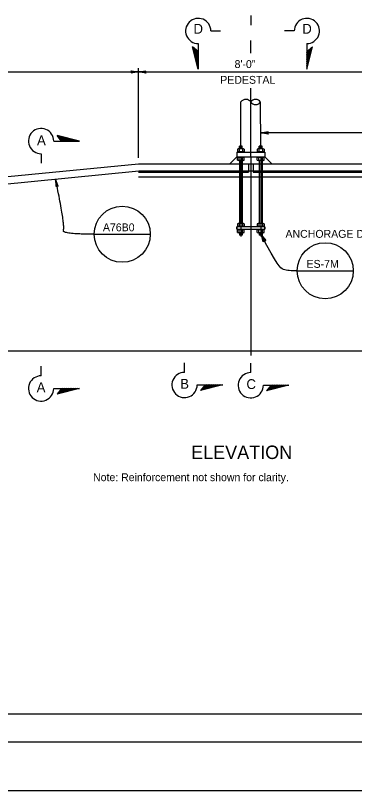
# Model space of a CAD drawing. Extents: x -893 to 867, y -474 to 712.
# Drawn here: x -445 to -143, y -474 to 217 of the extents above; entities that cross this region are included whole.
import ezdxf

# ---------------------------------------------------------------- set-up
doc = ezdxf.new("R2010")
doc.units = 0
for name, color, linetype in [('border_PLOTTING-ELEMENTS', 7, 'Continuous'), ('border_rw_22x34_Cut_Lines', 7, 'Continuous'), ('border_SHEET', 7, 'Continuous'), ('pp_PRESENTATION', 7, 'Continuous'), ('str_Concrete-A', 7, 'Continuous'), ('str_Misc-Steel-A', 7, 'Continuous'), ('str_Misc-Steel-F', 7, 'Continuous'), ('str_Text-A', 7, 'Continuous')]:
    doc.layers.add(name, color=color, linetype=linetype)

msp = doc.modelspace()

# ---------------------------------------------------------------- linework, layer by layer
at = {"layer": 'border_PLOTTING-ELEMENTS'}
for points in [[(-893.45, -474.04), (866.55, -474.04), (866.55, 711.96), (-893.45, 711.96)], [(-863.45, 668.96), (836.55, 668.96), (836.55, -431.04), (-863.45, -431.04)]]:
    msp.add_lwpolyline(points, close=True, dxfattribs=at)
at = {"layer": 'border_rw_22x34_Cut_Lines'}
msp.add_lwpolyline([(-863.45, 668.96), (836.55, 668.96), (836.55, -431.04), (-863.45, -431.04)], close=True, dxfattribs=at)
at = {"layer": 'border_SHEET'}
msp.add_line((811.55, -406.04), (-813.45, -406.04), dxfattribs=at)
at = {"layer": 'pp_PRESENTATION'}
for p, q in [((-235.02, 216.88), (-235.02, 208.32)), ((-270.55, 203.11), (-261.99, 203.11)), ((-196.33, 203.11), (-204.88, 203.11)), ((-281.8, 169.08), (-286.87, 188.97)), ((-281.8, 184.86), (-286.87, 188.97)), ((-281.8, 170.71), (-286.35, 188.54)), ((-281.8, 172.35), (-285.82, 188.12)), ((-281.8, 173.98), (-285.3, 187.69)), ((-281.8, 175.62), (-284.77, 187.27)), ((-281.8, 177.25), (-284.25, 186.84)), ((-281.8, 191.86), (-281.8, 169.08)), ((-185.08, 191.86), (-185.08, 169.08)), ((-185.08, 169.08), (-180, 188.97)), ((-185.08, 184.86), (-180, 188.97)), ((-185.08, 170.71), (-180.53, 188.54)), ((-185.08, 172.35), (-181.05, 188.12)), ((-185.08, 173.98), (-181.58, 187.69)), ((-185.08, 175.62), (-182.11, 187.27)), ((-185.08, 177.25), (-182.63, 186.84)), ((-281.8, 178.89), (-283.72, 186.41)), ((-281.8, 180.53), (-283.19, 185.99)), ((-281.8, 182.16), (-282.67, 185.56)), ((-281.8, 183.8), (-282.14, 185.14)), ((-185.08, 178.89), (-183.16, 186.41)), ((-185.08, 180.53), (-183.68, 185.99)), ((-185.08, 182.16), (-184.21, 185.56)), ((-185.08, 183.8), (-184.74, 185.14)), ((-410.45, 105.04), (-410.45, 105.04)), ((-410.45, 104.94), (-387.67, 104.94)), ((-387.67, 104.94), (-407.56, 110.02)), ((-403.45, 104.94), (-407.56, 110.02)), ((-389.3, 104.94), (-407.13, 109.49)), ((-390.94, 104.94), (-406.71, 108.96)), ((-392.57, 104.94), (-406.28, 108.44)), ((-394.21, 104.94), (-405.86, 107.91)), ((-395.84, 104.94), (-405.43, 107.39)), ((-397.48, 104.94), (-405, 106.86)), ((-399.12, 104.94), (-404.58, 106.34)), ((-400.75, 104.94), (-404.15, 105.81)), ((-402.39, 104.94), (-403.73, 105.28)), ((-421.7, 93.69), (-421.7, 85.14)), ((-421.7, -104.37), (-421.7, -95.81)), ((-293.99, -101.25), (-293.99, -92.69)), ((-235.02, -101.53), (-235.02, -92.97)), ((-410.45, -115.62), (-387.67, -115.62)), ((-410.45, -115.72), (-410.45, -115.72)), ((-387.67, -115.62), (-407.56, -120.69)), ((-403.45, -115.62), (-407.56, -120.69)), ((-389.3, -115.62), (-407.13, -120.17)), ((-390.94, -115.62), (-406.71, -119.64)), ((-392.57, -115.62), (-406.28, -119.11)), ((-394.21, -115.62), (-405.86, -118.59)), ((-395.84, -115.62), (-405.43, -118.06)), ((-397.48, -115.62), (-405, -117.54)), ((-399.12, -115.62), (-404.58, -117.01)), ((-400.75, -115.62), (-404.15, -116.49)), ((-402.39, -115.62), (-403.73, -115.96)), ((-282.74, -112.5), (-259.95, -112.5)), ((-282.74, -112.6), (-282.74, -112.6)), ((-259.95, -112.5), (-279.84, -117.57)), ((-275.74, -112.5), (-279.84, -117.57)), ((-261.59, -112.5), (-279.42, -117.05)), ((-263.22, -112.5), (-278.99, -116.52)), ((-264.86, -112.5), (-278.57, -116)), ((-266.49, -112.5), (-278.14, -115.47)), ((-268.13, -112.5), (-277.72, -114.95)), ((-269.77, -112.5), (-277.29, -114.42)), ((-271.4, -112.5), (-276.86, -113.89)), ((-273.04, -112.5), (-276.44, -113.37)), ((-274.67, -112.5), (-276.01, -112.84)), ((-223.77, -112.78), (-200.98, -112.78)), ((-223.77, -112.88), (-223.77, -112.88)), ((-200.98, -112.78), (-220.88, -117.85)), ((-216.77, -112.78), (-220.88, -117.85)), ((-202.62, -112.78), (-220.45, -117.33)), ((-204.25, -112.78), (-220.02, -116.8)), ((-205.89, -112.78), (-219.6, -116.28)), ((-207.52, -112.78), (-219.17, -115.75)), ((-209.16, -112.78), (-218.75, -115.23)), ((-210.8, -112.78), (-218.32, -114.7)), ((-212.43, -112.78), (-217.9, -114.17)), ((-214.07, -112.78), (-217.47, -113.65)), ((-215.71, -112.78), (-217.04, -113.12))]:
    msp.add_line(p, q, dxfattribs=at)
for centre, start, end in [((-281.8, 203.11), 359.99947, 269.99996), ((-185.08, 203.11), 270.00004, 180.00053), ((-421.7, 104.94), 0.00004, 270.00053), ((-293.99, -112.5), 89.99947, 359.99996), ((-235.02, -112.78), 89.99947, 359.99996), ((-421.7, -115.62), 89.99947, 359.99996)]:
    msp.add_arc(centre, 11.25, start, end, dxfattribs=at)
at = {"layer": 'str_Concrete-A'}
for p, q in [((-247.52, 90.78), (-253.77, 84.53)), ((-222.52, 90.78), (-216.27, 84.53)), ((-635.02, 55.36), (-335.02, 84.53)), ((-335.02, 84.53), (-135.02, 84.53)), ((-253.77, 84.53), (-216.27, 84.53)), ((-635.02, -82.14), (164.98, -82.14))]:
    msp.add_line(p, q, dxfattribs=at)
at = {"layer": 'str_Misc-Steel-A'}
for p, q in [((-235.02, 183.34), (-235.02, 194.62)), ((-235.02, 90.26), (-235.02, 152.03)), ((-243.97, 100.36), (-243.73, 139.84)), ((-226.07, 100.36), (-226.31, 139.78)), ((-246.87, 97.76), (-246.87, 95.42)), ((-241.6, 98.02), (-246.11, 98.02)), ((-245.36, 97.76), (-245.36, 95.42)), ((-245.16, 98.02), (-245.16, 100.36)), ((-242.56, 100.36), (-245.16, 100.36)), ((-242.56, 99.84), (-245.16, 99.84)), ((-242.56, 99.32), (-245.16, 99.32)), ((-242.56, 98.8), (-245.16, 98.8)), ((-242.56, 98.28), (-245.16, 98.28)), ((-242.87, 100.1), (-244.85, 100.1)), ((-242.87, 99.58), (-244.85, 99.58)), ((-242.87, 99.06), (-244.85, 99.06)), ((-242.87, 98.54), (-244.85, 98.54)), ((-242.56, 98.02), (-242.56, 100.36)), ((-242.36, 97.76), (-242.36, 95.42)), ((-240.85, 97.76), (-240.85, 95.42)), ((-229.19, 97.76), (-229.19, 95.42)), ((-223.93, 98.02), (-228.44, 98.02)), ((-227.69, 97.76), (-227.69, 95.42)), ((-227.48, 98.02), (-227.48, 100.36)), ((-224.88, 100.36), (-227.48, 100.36)), ((-224.88, 99.84), (-227.48, 99.84)), ((-224.88, 99.32), (-227.48, 99.32)), ((-224.88, 98.8), (-227.48, 98.8)), ((-224.88, 98.28), (-227.48, 98.28)), ((-225.19, 100.1), (-227.17, 100.1)), ((-225.19, 99.58), (-227.17, 99.58)), ((-225.19, 99.06), (-227.17, 99.06)), ((-225.19, 98.54), (-227.17, 98.54)), ((-224.88, 98.02), (-224.88, 100.36)), ((-224.68, 97.76), (-224.68, 95.42)), ((-223.17, 97.76), (-223.17, 95.42)), ((-247.52, 94.95), (-222.52, 94.95)), ((-247.52, 94.95), (-247.52, 90.78)), ((-247.52, 90.78), (-222.52, 90.78)), ((-246.98, 95.42), (-246.98, 94.95)), ((-240.73, 95.42), (-246.98, 95.42)), ((-246.98, 90.31), (-246.98, 90.78)), ((-240.73, 90.31), (-246.98, 90.31)), ((-246.87, 87.97), (-246.87, 90.31)), ((-245.36, 87.97), (-245.36, 90.31)), ((-243.86, 90.78), (-243.86, 19.73)), ((-242.36, 87.97), (-242.36, 90.31)), ((-240.85, 87.97), (-240.85, 90.31)), ((-240.73, 95.42), (-240.73, 94.95)), ((-240.73, 90.31), (-240.73, 90.78)), ((-235.02, 90.26), (-235.02, -86.24)), ((-229.31, 95.42), (-229.31, 94.95)), ((-223.06, 95.42), (-229.31, 95.42)), ((-229.31, 90.31), (-229.31, 90.78)), ((-223.06, 90.31), (-229.31, 90.31)), ((-229.19, 87.97), (-229.19, 90.31)), ((-227.69, 87.97), (-227.69, 90.31)), ((-226.18, 90.78), (-226.18, 19.73)), ((-224.68, 87.97), (-224.68, 90.31)), ((-223.17, 87.97), (-223.17, 90.31)), ((-223.06, 95.42), (-223.06, 94.95)), ((-223.06, 90.31), (-223.06, 90.78)), ((-222.52, 94.95), (-222.52, 90.78)), ((-241.6, 87.71), (-246.11, 87.71)), ((-245.16, 87.71), (-245.16, 31.4)), ((-242.56, 87.71), (-242.56, 31.4)), ((-223.93, 87.71), (-228.44, 87.71)), ((-227.48, 87.71), (-227.48, 31.4)), ((-224.88, 87.71), (-224.88, 31.4)), ((-222.52, 28.33), (-247.52, 28.33)), ((-247.52, 28.33), (-247.52, 26.32)), ((-247.52, 28.33), (-247.52, 26.32)), ((-247.52, 26.32), (-247.52, 28.33)), ((-247.52, 26.32), (-247.52, 28.33)), ((-246.98, 28.79), (-246.98, 28.33)), ((-240.73, 28.79), (-246.98, 28.79)), ((-246.87, 31.14), (-246.87, 28.79)), ((-241.6, 31.4), (-246.11, 31.4)), ((-245.36, 31.14), (-245.36, 28.79)), ((-242.36, 31.14), (-242.36, 28.79)), ((-240.85, 31.14), (-240.85, 28.79)), ((-240.73, 28.79), (-240.73, 28.33)), ((-229.31, 28.79), (-229.31, 28.33)), ((-223.06, 28.79), (-229.31, 28.79)), ((-229.19, 31.14), (-229.19, 28.79)), ((-223.93, 31.4), (-228.44, 31.4)), ((-227.69, 31.14), (-227.69, 28.79)), ((-224.68, 31.14), (-224.68, 28.79)), ((-223.17, 31.14), (-223.17, 28.79)), ((-223.06, 28.79), (-223.06, 28.33)), ((-222.52, 26.32), (-222.52, 28.33)), ((-222.52, 28.33), (-222.52, 26.32)), ((-247.52, 26.32), (-222.52, 26.32)), ((-246.98, 25.85), (-246.98, 26.32)), ((-240.73, 25.85), (-246.98, 25.85)), ((-246.87, 23.51), (-246.87, 25.85)), ((-241.6, 23.25), (-246.11, 23.25)), ((-245.36, 23.51), (-245.36, 25.85)), ((-245.16, 23.25), (-245.16, 20.91)), ((-242.56, 22.99), (-245.16, 22.99)), ((-242.56, 22.47), (-245.16, 22.47)), ((-242.56, 21.95), (-245.16, 21.95)), ((-242.56, 21.43), (-245.16, 21.43)), ((-242.56, 20.91), (-245.16, 20.91)), ((-242.87, 22.73), (-244.85, 22.73)), ((-242.87, 22.21), (-244.85, 22.21)), ((-242.87, 21.69), (-244.85, 21.69)), ((-242.87, 21.17), (-244.85, 21.17)), ((-242.56, 23.25), (-242.56, 20.91)), ((-242.36, 23.51), (-242.36, 25.85)), ((-240.85, 23.51), (-240.85, 25.85)), ((-240.73, 25.85), (-240.73, 26.32)), ((-229.31, 25.85), (-229.31, 26.32)), ((-223.06, 25.85), (-229.31, 25.85)), ((-229.19, 23.51), (-229.19, 25.85)), ((-223.93, 23.25), (-228.44, 23.25)), ((-227.69, 23.51), (-227.69, 25.85)), ((-227.48, 23.25), (-227.48, 20.91)), ((-224.88, 22.99), (-227.48, 22.99)), ((-224.88, 22.47), (-227.48, 22.47)), ((-224.88, 21.95), (-227.48, 21.95)), ((-224.88, 21.43), (-227.48, 21.43)), ((-224.88, 20.91), (-227.48, 20.91)), ((-225.19, 22.73), (-227.17, 22.73)), ((-225.19, 22.21), (-227.17, 22.21)), ((-225.19, 21.69), (-227.17, 21.69)), ((-225.19, 21.17), (-227.17, 21.17)), ((-224.88, 23.25), (-224.88, 20.91)), ((-224.68, 23.51), (-224.68, 25.85)), ((-223.17, 23.51), (-223.17, 25.85)), ((-223.06, 25.85), (-223.06, 26.32))]:
    msp.add_line(p, q, dxfattribs=at)
for centre, radius, start, end in [((-239.39, 136.89), 5.24, 33.45831, 145.85109), ((-230.68, 136.84), 5.24, 33.45831, 145.85109), ((-230.68, 142.67), 5.24, 214.14891, 326.54169), ((-246.11, 96.8), 1.22, 51.78679, 128.21321), ((-243.86, 93.55), 4.47, 70.34714, 109.65286), ((-241.6, 96.8), 1.22, 51.78679, 128.21321), ((-228.44, 96.8), 1.22, 51.78679, 128.21321), ((-226.18, 93.55), 4.47, 70.34714, 109.65286), ((-223.93, 96.8), 1.22, 51.78679, 128.21321), ((-246.11, 88.92), 1.22, 231.78679, 308.21321), ((-243.86, 92.18), 4.47, 250.34714, 289.65286), ((-241.6, 88.92), 1.22, 231.78679, 308.21321), ((-228.44, 88.92), 1.22, 231.78679, 308.21321), ((-226.18, 92.18), 4.47, 250.34714, 289.65286), ((-223.93, 88.92), 1.22, 231.78679, 308.21321), ((-246.11, 30.18), 1.22, 51.78679, 128.21321), ((-243.86, 26.93), 4.47, 70.34714, 109.65286), ((-241.6, 30.18), 1.22, 51.78679, 128.21321), ((-228.44, 30.18), 1.22, 51.78679, 128.21321), ((-226.18, 26.93), 4.47, 70.34714, 109.65286), ((-223.93, 30.18), 1.22, 51.78679, 128.21321), ((-246.11, 24.47), 1.22, 231.78679, 308.21321), ((-243.86, 27.72), 4.47, 250.34714, 289.65286), ((-241.6, 24.47), 1.22, 231.78679, 308.21321), ((-228.44, 24.47), 1.22, 231.78679, 308.21321), ((-226.18, 27.72), 4.47, 250.34714, 289.65286), ((-223.93, 24.47), 1.22, 231.78679, 308.21321)]:
    msp.add_arc(centre, radius, start, end, dxfattribs=at)
at = {"layer": 'str_Misc-Steel-F'}
for p, q in [((-237.17, 84.53), (-237.17, 77.25)), ((-233, 84.53), (-233, 77.25)), ((-585.02, 53.94), (-334.72, 78.28)), ((-335.02, 77.25), (-237.17, 77.25)), ((-334.72, 78.28), (-135.32, 78.28)), ((-233, 77.25), (-135.02, 77.25)), ((-335.02, 73.06), (-135.02, 73.06))]:
    msp.add_line(p, q, dxfattribs=at)
at = {"layer": 'str_Text-A'}
for p, q in [((-635.02, 166.53), (-335.02, 166.53)), ((-341.28, 167.08), (-341.61, 167.63)), ((-341.61, 167.63), (-335.02, 166.53)), ((-335.02, 166.53), (-341.61, 165.43)), ((-341.28, 165.98), (-341.61, 165.43)), ((-341.45, 167.36), (-335.02, 166.53)), ((-335.02, 166.53), (-341.45, 165.71)), ((-335.02, 166.53), (-341.28, 167.08)), ((-341.28, 167.08), (-340.94, 166.53)), ((-341.28, 165.98), (-335.02, 166.53)), ((-340.94, 166.53), (-341.28, 165.98)), ((-335.02, 166.53), (-341.11, 166.81)), ((-341.11, 166.26), (-335.02, 166.53)), ((-340.94, 166.53), (-335.02, 166.53)), ((-335.02, 90.13), (-335.02, 170.04)), ((-335.02, 166.53), (-328.43, 167.63)), ((-335.02, 166.53), (-328.6, 167.36)), ((-328.77, 167.08), (-335.02, 166.53)), ((-328.93, 166.81), (-335.02, 166.53)), ((-335.02, 166.53), (-135.02, 166.53)), ((-329.1, 166.53), (-335.02, 166.53)), ((-328.43, 165.43), (-335.02, 166.53)), ((-335.02, 166.53), (-328.77, 165.98)), ((-328.6, 165.71), (-335.02, 166.53)), ((-335.02, 166.53), (-328.93, 166.26)), ((-329.1, 166.53), (-328.77, 167.08)), ((-328.77, 165.98), (-329.1, 166.53)), ((-328.77, 167.08), (-328.43, 167.63)), ((-328.77, 165.98), (-328.43, 165.43)), ((-226.14, 112.25), (-219.54, 113.34)), ((-226.14, 112.25), (-219.71, 113.07)), ((-219.88, 112.79), (-226.14, 112.25)), ((-220.05, 112.52), (-226.14, 112.25)), ((-109.28, 112.25), (-226.14, 112.25)), ((-220.22, 112.24), (-226.14, 112.25)), ((-219.54, 111.14), (-226.14, 112.25)), ((-226.14, 112.25), (-219.88, 111.69)), ((-219.71, 111.42), (-226.14, 112.25)), ((-226.14, 112.25), (-220.05, 111.97)), ((-220.22, 112.24), (-219.88, 112.79)), ((-219.88, 111.69), (-220.22, 112.24)), ((-219.88, 112.79), (-219.54, 113.34)), ((-219.88, 111.69), (-219.54, 111.14)), ((-407.66, 65.27), (-408.84, 71.07)), ((-406.45, 64.83), (-408.84, 71.07)), ((-408.84, 71.07), (-408.61, 64.39)), ((-408.14, 64.83), (-408.84, 71.07)), ((-408.84, 71.07), (-407.06, 65.05)), ((-406.75, 64.94), (-408.84, 71.07)), ((-408.84, 71.07), (-407.36, 65.16)), ((-407.9, 65.05), (-408.84, 71.07)), ((-408.84, 71.07), (-408.37, 64.61)), ((-408.14, 64.83), (-408.61, 64.39)), ((-407.66, 65.27), (-408.14, 64.83)), ((-407.06, 65.05), (-407.66, 65.27)), ((-407.06, 65.05), (-406.45, 64.83)), ((-374.5, 21.88), (-324.52, 21.88)), ((-193.7, -10.69), (-143.72, -10.69))]:
    msp.add_line(p, q, dxfattribs=at)
msp.add_lwpolyline([(-223.88, 15.05), (-225.41, 20.91), (-221.54, 16.25), (-221.95, 16.28), (-224.78, 19.69), (-223.66, 15.4), (-223.45, 15.74), (-224.17, 18.49), (-222.36, 16.31), (-222.76, 16.34), (-223.55, 17.28), (-223.23, 16.09), (-223.07, 16.36), (-221.54, 16.25), (-223.07, 16.36)], close=True, dxfattribs=at)
for centre in [(-349.51, 21.88), (-168.71, -10.69)]:
    msp.add_circle(centre, 24.99, dxfattribs=at)
for points, degree in [([(-374.5, 21.88), (-403.69, 21.88), (-400.09, 28.96), (-408.84, 71.07)], 2), ([(-193.7, -10.69), (-199.31, -10.69), (-206.15, -10.69), (-211.63, -5.87), (-225.41, 20.91)], 3)]:
    msp.add_open_spline(points, degree=degree, dxfattribs=at)

# ---------------------------------------------------------------- texts
at = {"layer": 'pp_PRESENTATION'}
for s, p in [('D', (-285.99, 200.68)), ('D', (-189.12, 200.68)), ('A', (-425.35, 101.24)), ('A', (-425.67, -118.96)), ('B', (-297.85, -115.84)), ('C', (-238.87, -116.12))]:
    msp.add_text(s, height=8.75, dxfattribs=at).set_placement(p)
at = {"layer": 'str_Text-A'}
for s, height, p in [('8\'-0"', 7.02, (-249.44, 170.04)), ('PEDESTAL', 7.02, (-262.19, 156)), ('A76B0', 7.02, (-366.67, 24.5)), ('ANCHORAGE DETAILS', 7.02, (-204.11, 18.7)), ('ES-7M', 7.02, (-185.33, -8.07)), ('ELEVATION', 12, (-288.17, -178.51)), ('Note: Reinforcement not shown for clarity.', 7, (-375.43, -198.27))]:
    msp.add_text(s, height=height, dxfattribs=at).set_placement(p)

doc.saveas('drawing.dxf')
